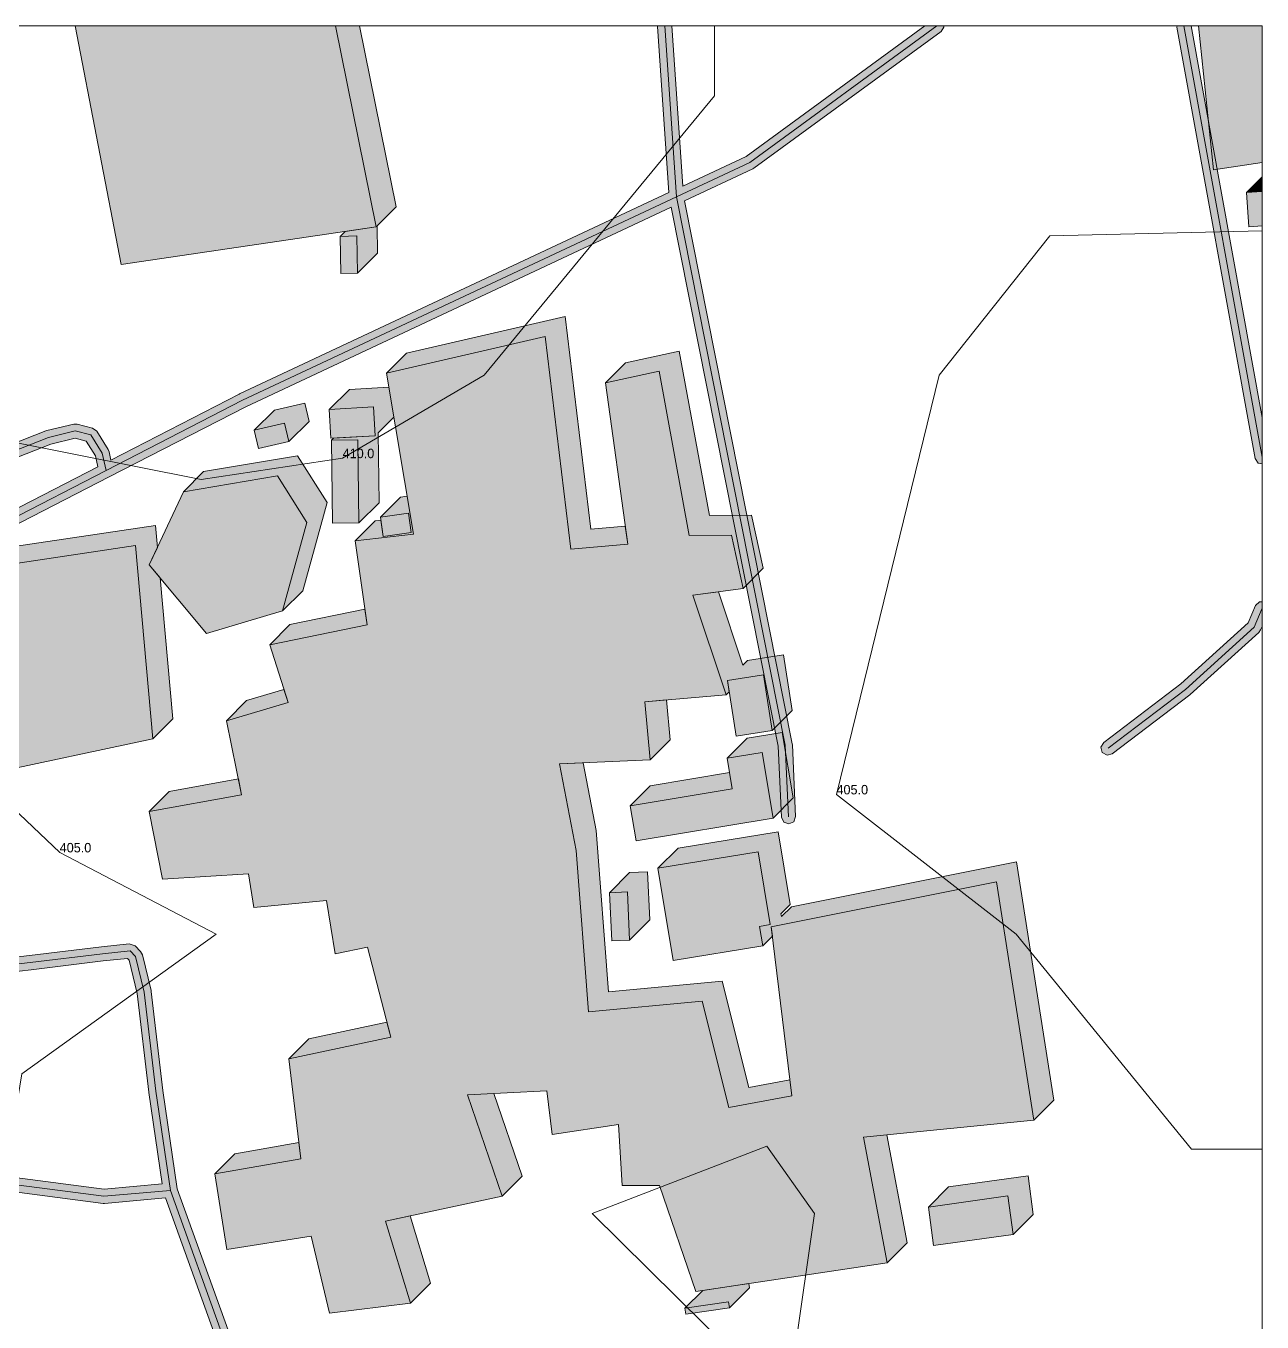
# Model space of a CAD drawing. Header units: metres. Extents: x 0 to 1017, y 0 to 414.
# Drawn here: x 756 to 1017.5, y 139.6 to 413.8 of the extents above; entities that cross this region are included whole.
import ezdxf

# ---------------------------------------------------------------- set-up
doc = ezdxf.new("R2010")
doc.units = ezdxf.units.M
doc.header["$MEASUREMENT"] = 0
for name, color, linetype, lineweight, true_color in [('TPX_BUILDINGS', 7, 'CONTINUOUS', 0, 0x000000), ('TPX_BUILDINGS_HATCH', 7, 'CONTINUOUS', 0, 0xf0f0f0), ('TPX_BUILDINGS_SHADOWS_HATCH', 7, 'CONTINUOUS', 0, 0x000000), ('TPX_BUILDINGS_SHADOWS_OUTLINES', 7, 'CONTINUOUS', 0, 0x000000), ('TPX_FRAME_PROJECT', 7, 'CONTINUOUS', 0, 0x000000), ('TPX_RELIEF_CONTOUR_LINES', 7, 'CONTINUOUS', 0, 0x969696), ('TPX_RELIEF_CONTOUR_LINES_TEXT', 7, 'CONTINUOUS', 0, 0x000000), ('TPX_ROADS_AXES', 7, 'CONTINUOUS', 0, 0x323232), ('TPX_ROADS_CONTOURS', 7, 'CONTINUOUS', 0, 0x646464), ('TPX_ROADS_HATCH', 7, 'CONTINUOUS', 0, 0xc8c8c8)]:
    doc.layers.add(name, color=color, linetype=linetype, lineweight=lineweight, true_color=true_color)

msp = doc.modelspace()

# ---------------------------------------------------------------- hatches: boundary and pattern name
at = {"layer": 'TPX_BUILDINGS_HATCH'}
for points in [[(821.45, 413.77), (766.37, 413.77), (776.15, 363.34), (830.06, 371.27), (821.45, 413.77)], [(1017.49, 413.77), (1004.01, 413.77), (1007.2, 383.34), (1017.49, 384.87), (1017.49, 413.77)], [(1017.49, 378.77), (1014.2, 378.54), (1014.71, 371.29), (1017.49, 371.48), (1017.49, 378.77)], [(825.96, 369.34), (822.44, 369.26), (822.62, 361.4), (826.14, 361.48), (825.96, 369.34)], [(801.6, 251.15), (782.06, 247.6), (784.89, 233.3), (803.08, 234.44), (804.15, 227.29), (819.59, 228.75), (821.38, 217.51), (828.24, 218.91), (833.16, 199.85), (811.56, 195.28), (814.11, 174.16), (795.93, 170.97), (798.44, 154.96), (816.28, 157.8), (820.16, 141.46), (837.3, 143.62), (832.05, 160.98), (856.72, 166.25), (849.38, 187.69), (866.19, 188.48), (867.27, 179.27), (881.33, 181.41), (882.1, 168.46), (890, 168.51), (897.69, 146.06), (938.15, 152.12), (933.17, 178.68), (969.18, 182.32), (961.31, 232.74), (913.66, 223.23), (918.02, 187.45), (904.65, 184.97), (899, 207.45), (875, 205.24), (872.37, 239.33), (868.82, 257.71), (888.04, 258.52), (886.93, 270.8), (904.08, 272.27), (897.08, 293.36), (907.71, 294.79), (905.23, 306.03), (896.31, 305.97), (889.91, 340.71), (878.6, 338.25), (883.28, 304.18), (871.27, 303.09), (865.84, 348.06), (832.25, 340.34), (837.96, 306.28), (825.61, 304.84), (828.13, 287.12), (807.57, 282.89), (811.43, 270.64), (798.41, 266.8), (801.6, 251.15)], [(829.51, 333.19), (820.15, 332.66), (820.5, 326.57), (829.85, 327.08), (829.51, 333.19)], [(810.7, 329.77), (804.29, 328.29), (805.2, 324.41), (811.61, 325.89), (810.7, 329.77)], [(826.18, 326.25), (820.61, 326.17), (820.85, 308.59), (826.43, 308.66), (826.18, 326.25)], [(789.29, 315.25), (782.07, 299.75), (794.18, 285.26), (810.28, 290.04), (815.43, 308.71), (809.21, 318.57), (789.29, 315.25)], [(836.89, 310.68), (830.99, 309.85), (831.57, 305.77), (837.46, 306.61), (836.89, 310.68)], [(779.12, 303.85), (740.12, 298.05), (747.69, 255.48), (782.82, 262.95), (779.12, 303.85)], [(912, 276.49), (904.38, 275.31), (906.2, 263.55), (913.81, 264.72), (912, 276.49)], [(905.39, 252.38), (883.81, 248.79), (885.04, 241.4), (914.03, 246.22), (911.72, 260.08), (904.31, 258.85), (905.39, 252.38)], [(910.87, 239.08), (889.68, 235.58), (892.9, 216.07), (911.86, 219.2), (911.19, 223.31), (913.42, 223.68), (910.87, 239.08)], [(883.23, 230.6), (879.43, 230.43), (879.89, 220.25), (883.69, 220.42), (883.23, 230.6)], [(963.72, 166.27), (946.88, 163.94), (948, 155.81), (964.85, 158.14), (963.72, 166.27)], [(904.6, 143.88), (895.38, 142.51), (895.56, 141.28), (904.78, 142.63), (904.6, 143.88)]]:
    msp.add_hatch(color=256, dxfattribs=at).paths.add_polyline_path(points)
at = {"layer": 'TPX_BUILDINGS_SHADOWS_HATCH'}
for points in [[(826.55, 413.77), (821.45, 413.77), (830.06, 371.27), (823.48, 370.3), (822.44, 369.26), (825.96, 369.34), (826.14, 361.48), (830.38, 365.72), (830.25, 371.46), (834.3, 375.51), (826.55, 413.77)], [(1017.49, 381.83), (1014.2, 378.54), (1017.49, 378.77), (1017.49, 381.83)], [(836.49, 344.58), (832.25, 340.34), (865.84, 348.06), (871.27, 303.09), (883.28, 304.18), (882.75, 307.99), (875.51, 307.33), (870.08, 352.3), (836.49, 344.58)], [(882.84, 342.49), (878.6, 338.25), (889.91, 340.71), (896.31, 305.97), (905.23, 306.03), (907.71, 294.79), (911.95, 299.04), (909.47, 310.27), (900.55, 310.21), (894.15, 344.96), (882.84, 342.49)], [(824.39, 336.9), (820.15, 332.66), (829.51, 333.19), (829.85, 327.08), (821.04, 326.6), (820.61, 326.17), (826.18, 326.25), (826.43, 308.66), (830.67, 312.9), (830.47, 327.7), (833.81, 331.04), (832.75, 337.37), (824.39, 336.9)], [(808.54, 332.53), (804.29, 328.29), (810.7, 329.77), (811.61, 325.89), (815.86, 330.13), (814.94, 334.01), (808.54, 332.53)], [(793.53, 319.49), (789.29, 315.25), (809.21, 318.57), (815.43, 308.71), (810.28, 290.04), (814.52, 294.28), (819.67, 312.95), (813.45, 322.82), (793.53, 319.49)], [(829.86, 309.08), (825.61, 304.84), (837.96, 306.28), (836.62, 314.29), (835.23, 314.09), (830.99, 309.85), (836.89, 310.68), (837.46, 306.61), (831.57, 305.77), (831.08, 309.22), (829.86, 309.08)], [(744.36, 302.3), (740.12, 298.05), (779.12, 303.85), (782.82, 262.95), (787.06, 267.19), (784.37, 297), (782.07, 299.75), (783.78, 303.44), (783.36, 308.09), (744.36, 302.3)], [(902.49, 294.09), (897.08, 293.36), (904.08, 272.27), (904.75, 272.93), (904.38, 275.31), (912, 276.49), (913.81, 264.72), (918.05, 268.96), (916.25, 280.73), (908.62, 279.56), (907.64, 278.57), (902.49, 294.09)], [(811.82, 287.14), (807.57, 282.89), (828.13, 287.12), (827.67, 290.39), (811.82, 287.14)], [(802.65, 271.05), (798.41, 266.8), (811.43, 270.64), (810.56, 273.38), (802.65, 271.05)], [(891.52, 271.19), (886.93, 270.8), (888.04, 258.52), (892.28, 262.77), (891.52, 271.19)], [(908.56, 263.09), (904.31, 258.85), (911.72, 260.08), (914.03, 246.22), (918.27, 250.47), (915.96, 264.32), (908.56, 263.09)], [(873.84, 257.92), (868.82, 257.71), (872.37, 239.33), (875, 205.24), (899, 207.45), (904.65, 184.97), (918.02, 187.45), (917.6, 190.83), (908.89, 189.21), (903.25, 211.69), (879.24, 209.49), (876.62, 243.57), (873.84, 257.92)], [(888.06, 253.04), (883.81, 248.79), (905.39, 252.38), (904.82, 255.83), (888.06, 253.04)], [(786.3, 251.84), (782.06, 247.6), (801.6, 251.15), (800.92, 254.5), (786.3, 251.84)], [(893.92, 239.82), (889.68, 235.58), (910.87, 239.08), (913.42, 223.68), (911.19, 223.31), (911.86, 219.2), (913.9, 221.24), (913.66, 223.23), (961.31, 232.74), (969.18, 182.32), (973.43, 186.57), (965.56, 236.99), (917.9, 227.47), (915.79, 225.36), (915.69, 225.96), (917.66, 227.92), (915.11, 243.32), (893.92, 239.82)], [(883.67, 234.67), (879.43, 230.43), (883.23, 230.6), (883.69, 220.42), (887.93, 224.67), (887.47, 234.84), (883.67, 234.67)], [(815.81, 199.53), (811.56, 195.28), (833.16, 199.85), (832.34, 203.02), (815.81, 199.53)], [(854.98, 187.95), (849.38, 187.69), (856.72, 166.25), (860.96, 170.49), (854.98, 187.95)], [(938.12, 179.18), (933.17, 178.68), (938.15, 152.12), (942.4, 156.36), (938.12, 179.18)], [(800.18, 175.21), (795.93, 170.97), (814.11, 174.16), (813.69, 177.58), (800.18, 175.21)], [(951.12, 168.18), (946.88, 163.94), (963.72, 166.27), (964.85, 158.14), (969.09, 162.39), (967.97, 170.51), (951.12, 168.18)], [(837.24, 162.09), (832.05, 160.98), (837.3, 143.62), (841.54, 147.86), (837.24, 162.09)], [(899.14, 146.28), (895.38, 142.51), (904.6, 143.88), (904.78, 142.63), (909.03, 146.87), (908.9, 147.74), (899.14, 146.28)]]:
    msp.add_hatch(color=256, dxfattribs=at).paths.add_polyline_path(points)
at = {"layer": 'TPX_ROADS_HATCH'}
h = msp.add_hatch(color=256, dxfattribs=at)
h.paths.add_polyline_path([(0, 283.28), (0, 262.5), (47.21, 250.05), (48.35, 250.21), (49.04, 251.12), (48.89, 252.26), (47.97, 252.96), (1.47, 265.22), (1.83, 265.27), (3.4, 267.44), (12.81, 306.68), (28.25, 371.88), (77.99, 361.31), (78.03, 361.31), (117.06, 354.19), (120, 333.17), (120.43, 332.31), (123.96, 328.83), (124.66, 328.45), (141.12, 324.48), (141.18, 324.47), (167.02, 319.39), (167.1, 319.38), (187.65, 316.59), (187.75, 316.61), (187.83, 316.57), (214.07, 316.17), (221.92, 306.98), (261.5, 260.74), (256.26, 237.75), (256.23, 237.44), (255.02, 163.17), (245.63, 164.21), (247.83, 167.08), (247.91, 167.19), (249.94, 170.41), (250.09, 170.72), (251.82, 175.68), (251.9, 176.05), (252.44, 182.76), (252.44, 182.84), (252.68, 191.29), (252.68, 191.42), (251.37, 213.55), (250.86, 214.58), (249.78, 214.96), (248.75, 214.46), (248.37, 213.37), (249.68, 191.31), (249.44, 182.96), (248.92, 176.48), (247.32, 171.87), (245.41, 168.85), (241.64, 163.92), (241.33, 162.93), (241.73, 161.98), (242.66, 161.52), (254.97, 160.15), (253.23, 53.08), (236.38, 0.46), (236.42, 0), (239.38, 0), (256.15, 52.37), (256.22, 52.8), (257.99, 161.47), (259.22, 237.24), (263.93, 257.9), (266.71, 254.65), (267.93, 254.13), (272.3, 254.36), (286.44, 229.38), (282.75, 211.11), (282.74, 210.99), (280.92, 185.57), (277.92, 143.39), (275.41, 111.47), (275.65, 110.75), (276.33, 110.4), (277.06, 110.64), (277.4, 111.32), (279.91, 143.25), (282.92, 185.43), (284.73, 210.78), (288.26, 228.28), (341.22, 212.7), (340.75, 121.12), (341.18, 120.06), (342.24, 119.62), (343.3, 120.05), (343.75, 121.11), (344.22, 211.82), (355.61, 208.46), (358.6, 193.22), (361.35, 179.2), (361.9, 142.14), (362.2, 141.44), (362.91, 141.16), (363.61, 141.46), (363.9, 142.17), (363.35, 179.32), (363.33, 179.5), (360.79, 192.47), (410.63, 194.54), (410.6, 189.38), (410.7, 189.13), (410.74, 188.87), (415.41, 180.89), (415.81, 180.5), (416.36, 180.4), (423.98, 181.11), (426.53, 137.74), (426.85, 137.07), (427.54, 136.8), (452.42, 137.02), (454.72, 126.8), (455.16, 126.17), (455.92, 126.04), (456.54, 126.48), (456.67, 127.24), (454.46, 137.09), (475.88, 138.15), (476.16, 132.2), (478.11, 90.46), (480.08, 48.48), (472.5, 48.19), (472.5, 48.21), (471.44, 48.65), (470.38, 48.22), (470.33, 48.11), (436.21, 46.78), (435.51, 46.46), (435.25, 45.75), (435.57, 45.05), (436.29, 44.79), (469.93, 46.09), (469.8, 0), (469.8, 0), (472.8, 0), (472.93, 46.21), (481.18, 46.53), (518.72, 48.61), (518.88, 46.65), (519.24, 45.97), (519.97, 45.74), (520.64, 46.09), (520.88, 46.82), (520.72, 48.72), (561.65, 51), (561.7, 42.78), (561.7, 42.7), (564.18, 3.49), (502.98, 1.5), (501.94, 1.03), (501.55, 0), (549.24, 0), (565.82, 0.54), (566.88, 1.03), (567.27, 2.13), (564.7, 42.84), (564.2, 120.7), (567.78, 133.45), (575.73, 161.74), (575.79, 162.2), (575.56, 169.14), (574.58, 198.72), (572.25, 269.76), (619.65, 271.14), (619.69, 271.14), (689.15, 275.34), (729.39, 240.84), (734.04, 212.91), (738.31, 187.22), (732.8, 171.7), (723.83, 146.36), (723.75, 145.98), (720.51, 107.42), (720.55, 106.93), (729.24, 71.75), (648.25, 23.46), (636.95, 17.24), (624.07, 10.13), (622.05, 17.29), (622.02, 17.38), (601.23, 77.58), (600.47, 78.44), (599.32, 78.51), (598.46, 77.75), (598.39, 76.6), (619.17, 16.44), (621.37, 8.64), (617.96, 6.76), (604.73, 1.63), (603.76, 0.71), (603.74, 0), (610.2, 0), (619.33, 3.54), (619.55, 3.64), (624.06, 6.12), (637.14, 13.34), (642.59, 0), (645.59, 0), (645.6, 0.57), (639.79, 14.8), (649.96, 20.41), (650.01, 20.44), (731.82, 69.21), (810.12, 101.77), (852.03, 111.95), (884.74, 116.25), (942.42, 115.09), (942.64, 115.1), (1001.61, 121.55), (1001.84, 121.59), (1017.49, 125.53), (1017.49, 128.97), (1017.06, 129.03), (1001.11, 125.01), (942.37, 118.59), (884.68, 119.75), (884.41, 119.74), (851.48, 115.41), (851.29, 115.38), (810.44, 105.45), (788, 167.82), (784.95, 188.61), (782.47, 209.56), (782.44, 209.73), (780.63, 217.29), (780.23, 218), (779.05, 219.17), (777.83, 219.59), (771.96, 218.97), (756.72, 217.12), (736.76, 214.81), (732.26, 241.87), (731.76, 242.76), (692.34, 276.56), (773.6, 318.39), (802.46, 333.23), (892.47, 375.43), (915.12, 261.43), (915.81, 246.4), (916.29, 245.36), (917.37, 244.97), (918.41, 245.45), (918.8, 246.53), (918.11, 261.67), (918.09, 261.9), (895.27, 376.74), (909.73, 383.52), (909.98, 383.67), (949.59, 412.56), (950.19, 413.54), (950.14, 413.77), (946.16, 413.77), (908.32, 386.18), (894.92, 379.89), (892.6, 413.77), (889.64, 413.77), (889.6, 413.67), (892, 378.52), (801.16, 335.94), (801.11, 335.91), (773.96, 321.94), (773.57, 323.71), (773.38, 324.18), (770.97, 328.05), (770.07, 328.71), (766.78, 329.54), (766.07, 329.55), (760.41, 328.2), (760.21, 328.14), (742.73, 321.29), (742.63, 321.24), (729.14, 314.74), (720.5, 311.66), (716.16, 311.04), (706.16, 311.05), (706.11, 311.05), (676.15, 310), (646.47, 308.69), (619.62, 308.24), (605.41, 308.84), (596.22, 310), (584.6, 317.01), (578.03, 322.09), (576.92, 322.39), (575.92, 321.82), (575.62, 320.72), (576.19, 319.72), (582.83, 314.58), (582.97, 314.49), (594.95, 307.26), (595.53, 307.06), (605.1, 305.86), (605.22, 305.85), (619.54, 305.24), (619.62, 305.24), (646.54, 305.69), (646.58, 305.7), (676.26, 307.01), (706.19, 308.05), (716.26, 308.04), (716.48, 308.05), (721.07, 308.71), (721.36, 308.79), (730.22, 311.94), (730.37, 312), (743.88, 318.52), (761.21, 325.31), (766.4, 326.54), (768.74, 325.95), (770.7, 322.81), (771.2, 320.52), (689.26, 278.35), (619.53, 274.13), (570.65, 272.71), (570.62, 272.71), (515.55, 269.98), (515.14, 312.87), (528.32, 305.78), (528.85, 305.5), (531.62, 300.02), (531.26, 285.67), (531.27, 285.51), (531.74, 281.95), (532.05, 281.35), (532.67, 281.09), (535.29, 280.91), (536.02, 281.16), (536.36, 281.85), (536.11, 282.57), (535.42, 282.91), (533.62, 283.03), (533.26, 285.7), (533.63, 300.22), (533.52, 300.7), (530.49, 306.68), (530.08, 307.1), (529.27, 307.54), (516.31, 314.51), (532.53, 322.44), (545.61, 322.71), (546.32, 323.02), (546.59, 323.73), (546.43, 330.54), (546.12, 331.24), (545.4, 331.51), (544.7, 331.2), (544.43, 330.49), (544.57, 324.69), (532.27, 324.44), (532.07, 324.35), (531.85, 324.33), (514.94, 316.07), (510.35, 351.74), (510.01, 352.37), (509.34, 352.61), (459.54, 351.99), (458.83, 351.69), (458.55, 350.98), (458.85, 350.27), (459.56, 349.99), (508.48, 350.6), (512.97, 315.7), (504.18, 316.7), (503.46, 316.5), (503.08, 315.85), (502.05, 308.86), (491.4, 298.09), (485.08, 303.52), (484.35, 303.76), (483.67, 303.41), (483.43, 302.68), (483.78, 302), (489.98, 296.67), (473.36, 280.12), (473.06, 279.43), (472.83, 268.17), (422.06, 265.81), (422.04, 265.8), (380.52, 263.26), (353.56, 261.79), (352.41, 261.73), (273.55, 257.44), (270.13, 265.33), (269.89, 265.71), (265.56, 270.74), (229.55, 312.52), (202.4, 344.03), (201.89, 344.41), (187.92, 350.91), (187.61, 351.01), (31.09, 384.8), (37.24, 413.03), (37.1, 413.77), (30.23, 413.77), (23.93, 384.81), (21.76, 374.84), (6, 308.29), (0, 283.28)])
h.paths.add_polyline_path([(28.91, 374.8), (30.45, 381.87), (186.81, 348.12), (200.34, 341.83), (226.17, 311.85), (223.33, 309.95), (215.91, 318.64), (198.07, 339.48), (197.53, 339.88), (186.95, 344.47), (186.62, 344.57), (118.67, 356.95), (78.59, 364.25), (28.91, 374.8)], flags=16)
h.paths.add_polyline_path([(120.17, 353.63), (185.91, 341.65), (196.02, 337.26), (211.46, 319.21), (187.97, 319.57), (167.55, 322.34), (141.79, 327.4), (125.77, 331.26), (122.9, 334.09), (120.17, 353.63)], flags=16)
h.paths.add_polyline_path([(225.3, 307.65), (228.15, 309.56), (262.84, 269.3), (262.13, 264.61), (225.3, 307.65)], flags=16)
h.paths.add_polyline_path([(264.71, 261.6), (265.42, 266.3), (267.47, 263.92), (270.35, 257.27), (268.51, 257.17), (264.71, 261.6)], flags=16)
h.paths.add_polyline_path([(274.53, 254.49), (351.05, 258.65), (351.09, 257.72), (351.23, 252.36), (351.15, 251.31), (350.08, 250.64), (346.71, 249.71), (342.38, 249.82), (342.32, 249.82), (314.46, 249.38), (297.75, 249.1), (296.7, 248.65), (296.27, 247.58), (296.73, 246.53), (297.8, 246.1), (313.01, 246.35), (313.23, 232.69), (313.69, 231.63), (314.75, 231.21), (315.81, 231.67), (316.23, 232.74), (316.01, 246.4), (340.94, 246.8), (341.12, 244.26), (319.32, 243.99), (318.26, 243.54), (317.83, 242.47), (318.29, 241.41), (319.35, 240.99), (341.29, 241.27), (341.38, 239.16), (319.51, 238.61), (318.46, 238.15), (318.05, 237.08), (318.51, 236.03), (319.58, 235.61), (341.53, 236.16), (342.01, 227.56), (342.51, 226.52), (343.59, 226.14), (344.62, 226.64), (345, 227.73), (344.53, 236.27), (361.24, 237.05), (362.28, 237.53), (362.67, 238.61), (362.18, 239.65), (361.1, 240.04), (344.38, 239.26), (344.29, 241.35), (361.84, 242.06), (362.88, 242.54), (363.28, 243.62), (362.8, 244.66), (361.72, 245.06), (344.12, 244.34), (343.95, 246.78), (346.86, 246.71), (347.29, 246.76), (351.09, 247.81), (351.48, 247.98), (353.01, 248.93), (364.91, 248.62), (365.99, 249.03), (366.45, 250.08), (366.04, 251.15), (364.99, 251.62), (354.2, 251.9), (354.22, 252.23), (354.23, 252.37), (354.09, 257.81), (354.05, 258.81), (379.53, 260.2), (378.41, 237.73), (378.57, 237.14), (386.63, 224.6), (387.16, 224.19), (403.2, 218.86), (403.67, 218.82), (410.96, 219.96), (410.64, 196.54), (360.4, 194.45), (357.45, 209.44), (357.21, 209.92), (356.75, 210.21), (343.94, 213.98), (343.79, 214.35), (342.73, 214.8), (342.08, 214.53), (288.16, 230.39), (274.53, 254.49)], flags=16)
h.paths.add_polyline_path([(380.43, 237.95), (381.36, 256.68), (386.14, 246.59), (386.69, 245.97), (387.49, 245.73), (402.99, 245.67), (403.41, 245.73), (419.3, 250.32), (420.34, 251.39), (422.11, 258.23), (424.76, 241.97), (424.45, 241.58), (424.59, 240.44), (425.06, 240.07), (426.37, 232.04), (411.6, 222.08), (403.6, 220.84), (388.12, 225.98), (380.43, 237.95)], flags=16)
h.paths.add_polyline_path([(382.92, 260.4), (420.16, 262.68), (417.65, 252.97), (402.79, 248.67), (388.44, 248.73), (382.92, 260.4)], flags=16)
h.paths.add_polyline_path([(412.61, 189.64), (412.63, 195.57), (412.97, 220.59), (428.02, 230.74), (428.37, 231.17), (428.44, 231.73), (427.08, 240.12), (431.6, 242.64), (432.84, 243.33), (446.01, 246.82), (456.41, 247.61), (473.26, 247.18), (474.46, 196.63), (474.75, 184.54), (442.76, 184.88), (442.65, 184.87), (424.82, 183.2), (416.81, 182.45), (412.61, 189.64)], flags=16)
h.paths.add_polyline_path([(423.38, 262.86), (472.84, 265.16), (473.19, 250.18), (456.41, 250.61), (456.26, 250.6), (445.65, 249.8), (445.38, 249.76), (431.89, 246.19), (431.54, 246.05), (430.13, 245.26), (426.57, 243.27), (423.38, 262.86)], flags=16)
h.paths.add_polyline_path([(425.97, 181.3), (441.64, 182.77), (441.09, 176.85), (441.32, 176.12), (442, 175.76), (442.73, 175.99), (443.09, 176.67), (443.66, 182.87), (474.8, 182.54), (475.2, 165.44), (475.81, 140.15), (453.19, 139.03), (428.47, 138.81), (425.97, 181.3)], flags=16)
h.paths.add_polyline_path([(474.84, 268.25), (475.05, 278.99), (491.84, 295.7), (500.26, 295.23), (501.35, 269.29), (474.84, 268.25)], flags=16)
h.paths.add_polyline_path([(474.84, 265.25), (501.41, 266.29), (501.38, 241.78), (501.67, 241.08), (502.38, 240.78), (503.09, 241.07), (503.38, 241.78), (503.41, 266.37), (513.62, 266.88), (514.34, 247.63), (514.45, 247.22), (519.34, 237.33), (510.34, 230.07), (509.97, 229.4), (510.19, 228.66), (510.86, 228.3), (511.6, 228.51), (520.59, 235.77), (530.58, 227.74), (530.6, 227.72), (537.87, 222.16), (547.86, 210.31), (548.89, 198.65), (476.44, 197.67), (475.25, 247.57), (475.26, 247.57), (475.73, 248.62), (475.31, 249.69), (475.2, 249.74), (474.84, 265.25)], flags=16)
h.paths.add_polyline_path([(476.48, 195.67), (550, 196.66), (550.03, 196.66), (571.61, 197.61), (572.53, 170.03), (530.29, 168.2), (519.62, 167.79), (477.17, 166.49), (476.78, 183.55), (476.48, 195.67)], flags=16)
h.paths.add_polyline_path([(477.22, 164.49), (519.68, 165.8), (530.37, 166.2), (572.59, 168.03), (572.78, 162.33), (565.06, 134.83), (478.11, 133.26), (477.83, 139.24), (477.22, 164.49)], flags=16)
h.paths.add_polyline_path([(478.2, 131.26), (513.57, 131.9), (514.01, 106.5), (514.32, 105.79), (515.03, 105.51), (515.73, 105.82), (516.01, 106.53), (515.57, 131.94), (564.49, 132.82), (561.25, 121.31), (561.2, 120.9), (561.37, 93.33), (542.61, 92.91), (542.03, 94.8), (541.54, 95.39), (540.78, 95.46), (540.19, 94.97), (540.12, 94.21), (540.53, 92.87), (519.33, 92.4), (513.95, 92.28), (513.91, 92.62), (513.54, 93.29), (512.8, 93.5), (512.13, 93.13), (511.92, 92.39), (511.94, 92.23), (480.06, 91.53), (478.2, 131.26)], flags=16)
h.paths.add_polyline_path([(480.16, 89.53), (513.08, 90.26), (518.33, 90.37), (518.14, 82.11), (518.41, 81.4), (519.11, 81.09), (519.83, 81.37), (520.14, 82.07), (520.33, 90.42), (541.9, 90.9), (561.39, 91.33), (561.64, 53), (519.58, 50.66), (482.08, 48.58), (480.16, 89.53)], flags=16)
h.paths.add_polyline_path([(493.72, 297.59), (503.7, 307.69), (503.98, 308.24), (504.91, 314.6), (513.13, 313.66), (513.55, 269.88), (503.34, 269.37), (502.22, 296.22), (501.93, 296.88), (501.28, 297.17), (493.72, 297.59)], flags=16)
h.paths.add_polyline_path([(515.62, 266.97), (569.25, 269.64), (571.55, 199.61), (550.9, 198.7), (549.83, 210.81), (549.59, 211.36), (539.32, 223.53), (539.17, 223.68), (531.83, 229.3), (521.39, 237.7), (516.33, 247.91), (515.62, 266.97)], flags=16)
h.paths.add_polyline_path([(723.52, 107.41), (726.72, 145.54), (735.22, 169.55), (772.28, 164.71), (772.6, 164.71), (785.51, 165.86), (807.59, 104.51), (732.01, 73.07), (723.52, 107.41)], flags=16)
h.paths.add_polyline_path([(736.25, 172.44), (741.27, 186.58), (741.33, 187.33), (737.26, 211.85), (757.07, 214.14), (772.31, 215.99), (777.44, 216.53), (777.81, 216.17), (779.5, 209.12), (781.98, 188.23), (781.98, 188.19), (784.82, 168.81), (772.5, 167.71), (736.25, 172.44)], flags=16)
for points in [[(999.52, 413.77), (999.46, 413.51), (1016.01, 322.26), (1016.63, 321.29), (1017.49, 321.11), (1017.49, 330.93), (1002.47, 413.77), (999.52, 413.77)], [(983.98, 262.18), (983.4, 261.19), (983.69, 260.08), (984.68, 259.5), (985.79, 259.79), (1002.17, 272.25), (1002.27, 272.33), (1016.8, 285.5), (1017.17, 286.02), (1017.49, 286.76), (1017.49, 291.96), (1016.93, 291.97), (1016.11, 291.16), (1014.54, 287.5), (1000.3, 274.6), (983.98, 262.18)]]:
    msp.add_hatch(color=256, dxfattribs=at).paths.add_polyline_path(points)

# ---------------------------------------------------------------- linework, layer by layer
at = {"layer": 'TPX_BUILDINGS', "elevation": 0.04}
for points in [[(821.45, 413.77), (766.37, 413.77), (776.15, 363.34), (830.06, 371.27)], [(1017.49, 413.77), (1004.01, 413.77), (1007.2, 383.34), (1017.49, 384.87)], [(1017.49, 378.77), (1014.2, 378.54), (1014.71, 371.29), (1017.49, 371.48)], [(825.96, 369.34), (822.44, 369.26), (822.62, 361.4), (826.14, 361.48)], [(801.6, 251.15), (782.06, 247.6), (784.89, 233.3), (803.08, 234.44), (804.15, 227.29), (819.59, 228.75), (821.38, 217.51), (828.24, 218.91), (833.16, 199.85), (811.56, 195.28), (814.11, 174.16), (795.93, 170.97), (798.44, 154.96), (816.28, 157.8), (820.16, 141.46), (837.3, 143.62), (832.05, 160.98), (856.72, 166.25), (849.38, 187.69), (866.19, 188.48), (867.27, 179.27), (881.33, 181.41), (882.1, 168.46), (890, 168.51), (897.69, 146.06), (938.15, 152.12), (933.17, 178.68), (969.18, 182.32), (961.31, 232.74), (913.66, 223.23), (918.02, 187.45), (904.65, 184.97), (899, 207.45), (875, 205.24), (872.37, 239.33), (868.82, 257.71), (888.04, 258.52), (886.93, 270.8), (904.08, 272.27), (897.08, 293.36), (907.71, 294.79), (905.23, 306.03), (896.31, 305.97), (889.91, 340.71), (878.6, 338.25), (883.28, 304.18), (871.27, 303.09), (865.84, 348.06), (832.25, 340.34), (837.96, 306.28), (825.61, 304.84), (828.13, 287.12), (807.57, 282.89), (811.43, 270.64), (798.41, 266.8)], [(829.51, 333.19), (820.15, 332.66), (820.5, 326.57), (829.85, 327.08)], [(810.7, 329.77), (804.29, 328.29), (805.2, 324.41), (811.61, 325.89)], [(826.18, 326.25), (820.61, 326.17), (820.85, 308.59), (826.43, 308.66)], [(789.29, 315.25), (782.07, 299.75), (794.18, 285.26), (810.28, 290.04), (815.43, 308.71), (809.21, 318.57)], [(836.89, 310.68), (830.99, 309.85), (831.57, 305.77), (837.46, 306.61)], [(779.12, 303.85), (740.12, 298.05), (747.69, 255.48), (782.82, 262.95)], [(912, 276.49), (904.38, 275.31), (906.2, 263.55), (913.81, 264.72)], [(905.39, 252.38), (883.81, 248.79), (885.04, 241.4), (914.03, 246.22), (911.72, 260.08), (904.31, 258.85)], [(910.87, 239.08), (889.68, 235.58), (892.9, 216.07), (911.86, 219.2), (911.19, 223.31), (913.42, 223.68)], [(883.23, 230.6), (879.43, 230.43), (879.89, 220.25), (883.69, 220.42)], [(963.72, 166.27), (946.88, 163.94), (948, 155.81), (964.85, 158.14)], [(904.6, 143.88), (895.38, 142.51), (895.56, 141.28), (904.78, 142.63)]]:
    msp.add_lwpolyline(points, close=True, dxfattribs=at)
at = {"layer": 'TPX_BUILDINGS_SHADOWS_OUTLINES', "elevation": 0.04}
for points in [[(826.55, 413.77), (821.45, 413.77), (830.06, 371.27), (823.48, 370.3), (822.44, 369.26), (825.96, 369.34), (826.14, 361.48), (830.38, 365.72), (830.25, 371.46), (834.3, 375.51)], [(1017.49, 381.83), (1014.2, 378.54), (1017.49, 378.77)], [(836.49, 344.58), (832.25, 340.34), (865.84, 348.06), (871.27, 303.09), (883.28, 304.18), (882.75, 307.99), (875.51, 307.33), (870.08, 352.3)], [(882.84, 342.49), (878.6, 338.25), (889.91, 340.71), (896.31, 305.97), (905.23, 306.03), (907.71, 294.79), (911.95, 299.04), (909.47, 310.27), (900.55, 310.21), (894.15, 344.96)], [(824.39, 336.9), (820.15, 332.66), (829.51, 333.19), (829.85, 327.08), (821.04, 326.6), (820.61, 326.17), (826.18, 326.25), (826.43, 308.66), (830.67, 312.9), (830.47, 327.7), (833.81, 331.04), (832.75, 337.37)], [(808.54, 332.53), (804.29, 328.29), (810.7, 329.77), (811.61, 325.89), (815.86, 330.13), (814.94, 334.01)], [(793.53, 319.49), (789.29, 315.25), (809.21, 318.57), (815.43, 308.71), (810.28, 290.04), (814.52, 294.28), (819.67, 312.95), (813.45, 322.82)], [(829.86, 309.08), (825.61, 304.84), (837.96, 306.28), (836.62, 314.29), (835.23, 314.09), (830.99, 309.85), (836.89, 310.68), (837.46, 306.61), (831.57, 305.77), (831.08, 309.22)], [(744.36, 302.3), (740.12, 298.05), (779.12, 303.85), (782.82, 262.95), (787.06, 267.19), (784.37, 297), (782.07, 299.75), (783.78, 303.44), (783.36, 308.09)], [(902.49, 294.09), (897.08, 293.36), (904.08, 272.27), (904.75, 272.93), (904.38, 275.31), (912, 276.49), (913.81, 264.72), (918.05, 268.96), (916.25, 280.73), (908.62, 279.56), (907.64, 278.57)], [(811.82, 287.14), (807.57, 282.89), (828.13, 287.12), (827.67, 290.39)], [(802.65, 271.05), (798.41, 266.8), (811.43, 270.64), (810.56, 273.38)], [(891.52, 271.19), (886.93, 270.8), (888.04, 258.52), (892.28, 262.77)], [(908.56, 263.09), (904.31, 258.85), (911.72, 260.08), (914.03, 246.22), (918.27, 250.47), (915.96, 264.32)], [(873.84, 257.92), (868.82, 257.71), (872.37, 239.33), (875, 205.24), (899, 207.45), (904.65, 184.97), (918.02, 187.45), (917.6, 190.83), (908.89, 189.21), (903.25, 211.69), (879.24, 209.49), (876.62, 243.57)], [(888.06, 253.04), (883.81, 248.79), (905.39, 252.38), (904.82, 255.83)], [(786.3, 251.84), (782.06, 247.6), (801.6, 251.15), (800.92, 254.5)], [(893.92, 239.82), (889.68, 235.58), (910.87, 239.08), (913.42, 223.68), (911.19, 223.31), (911.86, 219.2), (913.9, 221.24), (913.66, 223.23), (961.31, 232.74), (969.18, 182.32), (973.43, 186.57), (965.56, 236.99), (917.9, 227.47), (915.79, 225.36), (915.69, 225.96), (917.66, 227.92), (915.11, 243.32)], [(883.67, 234.67), (879.43, 230.43), (883.23, 230.6), (883.69, 220.42), (887.93, 224.67), (887.47, 234.84)], [(815.81, 199.53), (811.56, 195.28), (833.16, 199.85), (832.34, 203.02)], [(854.98, 187.95), (849.38, 187.69), (856.72, 166.25), (860.96, 170.49)], [(938.12, 179.18), (933.17, 178.68), (938.15, 152.12), (942.4, 156.36)], [(800.18, 175.21), (795.93, 170.97), (814.11, 174.16), (813.69, 177.58)], [(951.12, 168.18), (946.88, 163.94), (963.72, 166.27), (964.85, 158.14), (969.09, 162.39), (967.97, 170.51)], [(837.24, 162.09), (832.05, 160.98), (837.3, 143.62), (841.54, 147.86)], [(899.14, 146.28), (895.38, 142.51), (904.6, 143.88), (904.78, 142.63), (909.03, 146.87), (908.9, 147.74)]]:
    msp.add_lwpolyline(points, close=True, dxfattribs=at)
at = {"layer": 'TPX_FRAME_PROJECT', "elevation": 0}
msp.add_lwpolyline([(0, 0), (1017.49, 0), (1017.49, 413.77), (0, 413.77)], close=True, dxfattribs=at)
at = {"layer": 'TPX_RELIEF_CONTOUR_LINES', "elevation": 0.05}
for points in [[(548.65, 413.77), (548.65, 399), (493.78, 365.12), (465.9, 339.89), (470.97, 310.33), (493.78, 287.81), (613.48, 296.09), (703.26, 288.76), (719.08, 280.77), (763.11, 238.95), (796.23, 221.66), (755.12, 192.11), (750.26, 162.55), (726.26, 103.44), (679.55, 44.33), (643.41, 20.6), (613.48, 57.69), (583.56, 28.88), (580.4, 0)], [(616.69, 413.77), (611.2, 369.44), (643.41, 347.57), (793.04, 317.84), (822.97, 322.34), (852.89, 339.89), (901.61, 399), (901.61, 413.77)], [(1017.49, 370.41), (972.6, 369.35), (949.15, 339.89), (927.44, 251.22), (965.46, 221.66), (1002.52, 176.16), (1017.49, 176.16)], [(1017.49, 128.74), (918.54, 133), (922.81, 162.55), (912.74, 176.78), (875.73, 162.55), (905.66, 133), (822.97, 115.43), (793.04, 134.31), (800.08, 103.44), (733.19, 65.51), (673.58, 14.78), (673.58, 0)]]:
    msp.add_lwpolyline(points, dxfattribs=at)
at = {"layer": 'TPX_ROADS_AXES', "elevation": 0.03}
for points in [[(893.57, 377.6), (891.1, 413.77)], [(893.57, 377.6), (909.09, 384.88), (948.71, 413.77)], [(1000.94, 413.77), (1017.49, 322.53)], [(689.67, 276.87), (772.92, 319.72), (801.79, 334.58), (893.57, 377.6)], [(893.57, 377.6), (916.62, 261.61), (917.3, 246.47)], [(772.92, 319.72), (772.11, 323.39), (769.7, 327.26), (766.41, 328.09), (760.76, 326.74), (743.28, 319.89), (729.72, 313.35), (720.86, 310.2), (716.26, 309.54), (706.16, 309.55), (676.2, 308.5), (646.51, 307.19), (619.6, 306.74), (605.28, 307.35), (595.72, 308.55), (583.75, 315.77), (577.11, 320.91)], [(1017.49, 290.58), (1015.79, 286.61), (1001.26, 273.44), (984.89, 260.99)], [(786.53, 167.45), (783.47, 188.41), (780.98, 209.38), (779.17, 216.94), (777.99, 218.1), (772.14, 217.48), (756.9, 215.63), (735.52, 213.16)], [(786.53, 167.45), (772.47, 166.2), (734.22, 171.2)], [(786.53, 167.45), (809.57, 103.43)]]:
    msp.add_lwpolyline(points, dxfattribs=at)
at = {"layer": 'TPX_ROADS_CONTOURS', "elevation": 0.03}
for points in [[(692.34, 276.56), (773.6, 318.39), (802.46, 333.23), (892.47, 375.43), (915.12, 261.43), (915.81, 246.4), (916.29, 245.36), (917.37, 244.97), (918.41, 245.45), (918.8, 246.53), (918.11, 261.67), (918.09, 261.9), (895.27, 376.74), (909.73, 383.52), (909.98, 383.67), (949.59, 412.56), (950.19, 413.54), (950.14, 413.77), (946.16, 413.77), (908.32, 386.18), (894.92, 379.89), (892.6, 413.77), (889.64, 413.77), (889.6, 413.67), (892, 378.52), (801.16, 335.94), (801.11, 335.91), (773.96, 321.94), (773.57, 323.71), (773.38, 324.18), (770.97, 328.05), (770.07, 328.71), (766.78, 329.54), (766.07, 329.55), (760.41, 328.2), (760.21, 328.14), (742.73, 321.29)], [(743.88, 318.52), (761.21, 325.31), (766.4, 326.54), (768.74, 325.95), (770.7, 322.81), (771.2, 320.52), (689.26, 278.35)], [(810.44, 105.45), (788, 167.82), (784.95, 188.61), (782.47, 209.56), (782.44, 209.73), (780.63, 217.29), (780.23, 218), (779.05, 219.17), (777.83, 219.59), (771.96, 218.97), (756.72, 217.12), (736.76, 214.81)]]:
    msp.add_lwpolyline(points, dxfattribs=at)
for points in [[(999.52, 413.77), (999.46, 413.51), (1016.01, 322.26), (1016.63, 321.29), (1017.49, 321.11), (1017.49, 330.93), (1002.47, 413.77)], [(983.98, 262.18), (983.4, 261.19), (983.69, 260.08), (984.68, 259.5), (985.79, 259.79), (1002.17, 272.25), (1002.27, 272.33), (1016.8, 285.5), (1017.17, 286.02), (1017.49, 286.76), (1017.49, 291.96), (1016.93, 291.97), (1016.11, 291.16), (1014.54, 287.5), (1000.3, 274.6)], [(736.25, 172.44), (741.27, 186.58), (741.33, 187.33), (737.26, 211.85), (757.07, 214.14), (772.31, 215.99), (777.44, 216.53), (777.81, 216.17), (779.5, 209.12), (781.98, 188.23), (781.98, 188.19), (784.82, 168.81), (772.5, 167.71)], [(723.52, 107.41), (726.72, 145.54), (735.22, 169.55), (772.28, 164.71), (772.6, 164.71), (785.51, 165.86), (807.59, 104.51), (732.01, 73.07)]]:
    msp.add_lwpolyline(points, close=True, dxfattribs=at)

# ---------------------------------------------------------------- texts
at = {"layer": 'TPX_RELIEF_CONTOUR_LINES_TEXT'}
for s, p in [('410.0', (822.97, 322.34, 0.05)), ('405.0', (927.44, 251.22, 0.05)), ('405.0', (763.11, 238.95, 0.05))]:
    msp.add_text(s, height=2, dxfattribs=at).set_placement(p)

doc.saveas('drawing.dxf')
